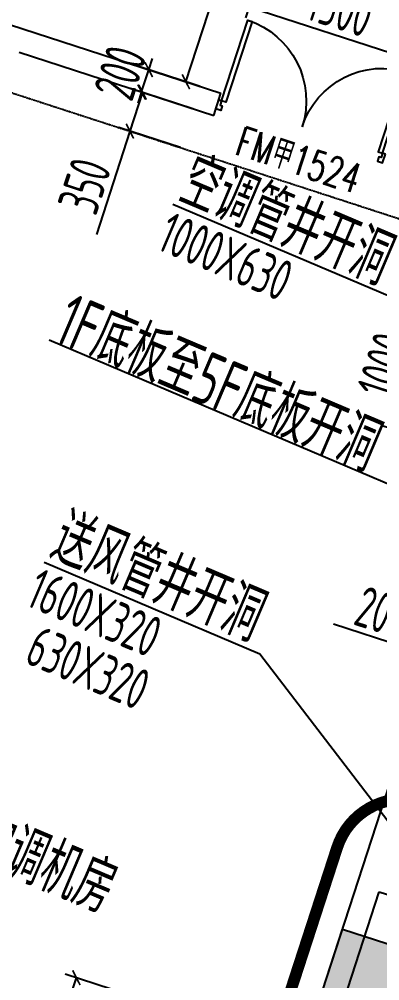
# Model space of a CAD drawing. Extents: x 11778731 to 12007717, y -6694179 to -6363962.
# Drawn here: x 11937913 to 11940999, y -6388979 to -6380752 of the extents above; entities that cross this region are included whole.
import ezdxf
from ezdxf.enums import TextEntityAlignment as Align
from ezdxf.xclip import XClip

# ---------------------------------------------------------------- set-up
doc = ezdxf.new("R2010")
doc.units = 0
doc.header["$LTSCALE"] = 10
doc.header["$MEASUREMENT"] = 0
doc.header["$XCLIPFRAME"] = 0
doc.linetypes.add('A3-RG-axis-100$0$CENTER', pattern=[2, 1.25, -0.25, 0.25, -0.25])
doc.linetypes.add('DASHED2', pattern=[0.375, 0.25, -0.125])
for name, color, linetype in [('A-CLOD', 200, 'Continuous'), ('A3-RB-3F-100$0$A-DIMS-100', 1, 'Continuous'), ('A3-RG-axis-100$0$A-GRID', 1, 'A3-RG-axis-100$0$CENTER'), ('A3-RI-3F$0$A-DOOR', 32, 'Continuous'), ('A3-RI-3F$0$A-WALL', 7, 'Continuous'), ('A3-RS-1F$0$A-HATH-GRAY', 8, 'Continuous'), ('A3-RS-1F$0$A-WALL', 7, 'Continuous'), ('A3-SYMB-3F-100$0$A-SYMB', 4, 'Continuous'), ('A3-SYMB-3F-100$0$A-SYMB-AREA', 4, 'Continuous'), ('A3-SYMB-3F-100$0$A-SYMB-DOOR', 3, 'Continuous'), ('A3-SYMB-3F-100$0$A-SYMB-DOOR1', 3, 'Continuous'), ('A3-SYMB-3F-100$0$A-SYMB-DOOR2', 3, 'Continuous'), ('A3-SYMB-3F-100$0$A-SYMB-DOOR3', 3, 'Continuous'), ('A3-SYMB-3F-100$0$A-SYMB-NAME', 4, 'Continuous'), ('A3-SYMB-3F-100$0$A-SYMB-NAME-E', 4, 'Continuous')]:
    doc.layers.add(name, color=color, linetype=linetype)
doc.styles.add('A3-RB-3F-100$0$XD2008', font='xd-hzs.shx', dxfattribs={"width": 0.7, "bigfont": 'xd-hztxt.shx'})
doc.styles.add('A3-SYMB-3F-100$0$ECADI', font='hzs.shx', dxfattribs={"width": 0.7, "bigfont": 'hztxt.shx'})
doc.styles.add('A3-SYMB-3F-100$0$ECADI-TXT', font='simplex.shx', dxfattribs={"bigfont": 'hztxt.shx'})
doc.dimstyles.new('A3-RB-3F-100$0$XD100$0', dxfattribs={"dimscale": 100, "dimtxt": 3.5, "dimasz": 1, "dimexe": 1, "dimexo": 2, "dimgap": 0.5, "dimtad": 1, "dimdec": 0, "dimdsep": 46, "dimtxsty": 'A3-RB-3F-100$0$XD2008', "dimblk1": 'A3-RB-3F-100$0$_ARCHTICK', "dimblk2": 'A3-RB-3F-100$0$_ARCHTICK', "dimsah": 1, "dimcen": 2.5, "dimclrt": 4, "dimaunit": 1, "dimadec": 0, "dimazin": 0, "dimtfac": 1, "dimtdec": 0, "dimtix": 1, "dimtmove": 0, "dimatfit": 3, "dimfxl": 0, "dimtolj": 1, "dimtzin": 0, "dimarcsym": 0})

# ---------------------------------------------------------------- blocks, each defined once
blk = doc.blocks.new('A3-RI-3F$0$J-双扇门-1500')
for points in [[(25, 80), (25, 805), (65, 805), (65, 80)], [(1475, 80), (1475, 805), (1435, 805), (1435, 80)], [(0, 80), (25, 80), (25, 40), (45, 40), (45, 0), (0, 0)], [(1500, 80), (1475, 80), (1475, 40), (1455, 40), (1455, 0), (1500, 0)]]:
    blk.add_lwpolyline(points, close=True)
for centre, start, end in [((25, 80), 0, 90), ((1475, 80), 90, 180)]:
    blk.add_arc(centre, 725, start, end)
blk = doc.blocks.new('A3-RI-3F')
at = {"layer": 'A3-RI-3F$0$A-WALL'}
for p, q in [((11933695.1, -6379453.5), (11939639.2, -6381384.8)), ((11937913.1, -6381034.3), (11939577.4, -6381575)), ((11939577.4, -6381575), (11939639.2, -6381384.8)), ((11938031.9, -6396687.1), (11942620.8, -6382563.9)), ((11940725.1, -6389045.3), (11940994, -6388217.9)), ((11940994, -6388217.9), (11944845.8, -6389469.4))]:
    blk.add_line(p, q, dxfattribs=at)
at = {"layer": 'A3-RI-3F$0$A-DOOR', "xscale": -1, "rotation": 341.9999999983989}
blk.add_blockref('A3-RI-3F$0$J-双扇门-1500', (11941022.6, -6381981.5), dxfattribs=at)
blk = doc.blocks.new('A3-RG-axis-100')
at = {"layer": 'A3-RG-axis-100$0$A-GRID'}
blk.add_line((11908702.6, -6371911.2), (12006585.7, -6403715.4), dxfattribs=at)
blk = doc.blocks.new('A3-SYMB-3F-100$0$ECADI-TAG-ROOM')
at = {"layer": 'A3-SYMB-3F-100$0$A-SYMB-AREA', "style": 'A3-SYMB-3F-100$0$ECADI', "width": 0.7}
blk.add_attdef('340M2', text='', height=2.5, dxfattribs=at).set_placement((7.167, -1.75), align=Align.MIDDLE_LEFT)
at = {"layer": 'A3-SYMB-3F-100$0$A-SYMB-NAME', "style": 'A3-SYMB-3F-100$0$ECADI', "width": 0.7}
blk.add_attdef('CHINESENAME', (-5.125, 0.088), '', height=4.5, dxfattribs=at)
at = {"layer": 'A3-SYMB-3F-100$0$A-SYMB-NAME-E', "style": 'A3-SYMB-3F-100$0$ECADI', "width": 0.7}
for tag, p in [('ENGLISHHIGH', (-5.125, 8.04)), ('ENGLISHLOW', (-5.125, 4.84))]:
    blk.add_attdef(tag, p, '', height=2.5, dxfattribs=at)
blk = doc.blocks.new('A3-SYMB-3F-100$0$ECADI-TAG-DOOR')
at = {"layer": 'A3-SYMB-3F-100$0$A-SYMB-DOOR', "style": 'A3-SYMB-3F-100$0$ECADI-TXT', "width": 0.7}
for tag, p in [('门窗主编号1', (-6.414, 7.257)), ('门窗主编号2', (2.085, 7.257))]:
    blk.add_attdef(tag, p, '', height=2.5, dxfattribs=at)
at = {"layer": 'A3-SYMB-3F-100$0$A-SYMB-DOOR', "style": 'A3-SYMB-3F-100$0$ECADI-TXT', "width": 0.7, "flags": 1}
for tag, p in [('洞口尺寸(宽X高)', (-6.416, 1.62)), ('备注', (-6.394, -1.213))]:
    blk.add_attdef(tag, p, '', height=2.5, dxfattribs=at)
at = {"layer": 'A3-SYMB-3F-100$0$A-SYMB-DOOR1', "style": 'A3-SYMB-3F-100$0$ECADI-TXT', "width": 0.7}
blk.add_attdef('门窗辅编号1', (-6.414, 4.413), '', height=2.5, dxfattribs=at)
at = {"layer": 'A3-SYMB-3F-100$0$A-SYMB-DOOR2', "style": 'A3-SYMB-3F-100$0$ECADI-TXT', "width": 0.7}
blk.add_attdef('门窗辅编号2', (-2.861, 4.413), '', height=2.5, dxfattribs=at)
at = {"layer": 'A3-SYMB-3F-100$0$A-SYMB-DOOR3', "style": 'A3-SYMB-3F-100$0$ECADI-TXT', "width": 0.7}
blk.add_attdef('门窗辅编号3', (2.323, 4.413), '', height=2.5, dxfattribs=at)
blk = doc.blocks.new('A3-SYMB-3F-100')
at = {"layer": 'A3-SYMB-3F-100$0$A-SYMB'}
for points in [[(11941514.7, -6384113.4), (11941274.1, -6383204.6), (11939228.8, -6382336.4)], [(11943457.6, -6383885.5), (11941232.6, -6384797.2), (11938170.3, -6383497.3)], [(11941929.3, -6388737.4), (11939973, -6386184.6), (11938127, -6385401)]]:
    blk.add_lwpolyline(points, dxfattribs=at)
ref = blk.add_blockref('A3-SYMB-3F-100$0$ECADI-TAG-ROOM', (11939344.4, -6382360.8), dxfattribs=dict(at, xscale=-99.99999999989049, yscale=100.0000000001164, rotation=337.0000000008721))
ref.add_attrib('CHINESENAME', '空调管井开洞', (11939248.8, -6382310.7), dxfattribs={"height": 450, "rotation": 337, "style": 'A3-SYMB-3F-100$0$ECADI', "width": 0.7})
ref = blk.add_blockref('A3-SYMB-3F-100$0$ECADI-TAG-ROOM', (11939172.3, -6382766), dxfattribs=dict(at, xscale=-99.99999999989049, yscale=100.0000000001164, rotation=337.0000000008721))
ref.add_attrib('CHINESENAME', '1000X630', (11939076.7, -6382715.9), dxfattribs={"height": 350, "rotation": 337, "style": 'A3-SYMB-3F-100$0$ECADI', "width": 0.7})
ref = blk.add_blockref('A3-SYMB-3F-100$0$ECADI-TAG-ROOM', (11939091.5, -6383895.3), dxfattribs=dict(at, xscale=-99.99999999989046, yscale=100.0000000001164, rotation=337.0000000009601))
ref.add_attrib('CHINESENAME', '1F底板至5F底板开洞', (11938191.3, -6383503.7), dxfattribs={"height": 450, "rotation": 337, "style": 'A3-SYMB-3F-100$0$ECADI', "width": 0.7})
ref = blk.add_blockref('A3-SYMB-3F-100$0$ECADI-TAG-ROOM', (11938248, -6385410.3), dxfattribs=dict(at, xscale=-99.99999999989049, yscale=100.0000000001164, rotation=337.0000000008721))
ref.add_attrib('CHINESENAME', '送风管井开洞', (11938152.4, -6385360.2), dxfattribs={"height": 450, "rotation": 337, "style": 'A3-SYMB-3F-100$0$ECADI', "width": 0.7})
ref = blk.add_blockref('A3-SYMB-3F-100$0$ECADI-TAG-ROOM', (11938050.9, -6385813.9), dxfattribs=dict(at, xscale=-99.99999999989049, yscale=100.0000000001164, rotation=337.0000000008721))
ref.add_attrib('CHINESENAME', '1600X320', (11937955.3, -6385763.8), dxfattribs={"height": 350, "rotation": 337, "style": 'A3-SYMB-3F-100$0$ECADI', "width": 0.7})
ref = blk.add_blockref('A3-SYMB-3F-100$0$ECADI-TAG-ROOM', (11938041.3, -6386303.6), dxfattribs=dict(at, xscale=-99.99999999989049, yscale=100.0000000001164, rotation=337.0000000008721))
ref.add_attrib('CHINESENAME', '630X320', (11937945.7, -6386253.5), dxfattribs={"height": 350, "rotation": 337, "style": 'A3-SYMB-3F-100$0$ECADI', "width": 0.7})
ref = blk.add_blockref('A3-SYMB-3F-100$0$ECADI-TAG-ROOM', (11937929.2, -6388144.1), dxfattribs=dict(at, xscale=99.99999999989046, yscale=100.0000000001164, rotation=337))
ref.add_attrib('CHINESENAME', '空调机房', (11937460.9, -6387935.8), dxfattribs={"height": 450, "rotation": 337, "style": 'A3-SYMB-3F-100$0$ECADI', "width": 0.7})
at = {"layer": 'A3-SYMB-3F-100$0$A-SYMB-DOOR'}
ref = blk.add_blockref('A3-SYMB-3F-100$0$ECADI-TAG-DOOR', (11940777.3, -6383008.1), dxfattribs=dict(at, xscale=99.9999999999729, yscale=100, zscale=100, rotation=341.8379650759512))
ref.add_attrib('门窗主编号1', 'FM甲1524', dxfattribs={"height": 250, "rotation": 341.83797, "style": 'A3-SYMB-3F-100$0$ECADI-TXT', "width": 0.7}).set_placement((11940785.8, -6382244.3), align=Align.RIGHT)
blk = doc.blocks.new('A3-RB-3F-100$0$_ARCHTICK')
at = {"color": 0, "linetype": 'ByBlock', "const_width": 0.15}
blk.add_lwpolyline([(-0.5, -0.5), (0.5, 0.5)], dxfattribs=at)
blk = doc.blocks.new('*D1030')
at = {"layer": 'A3-RB-3F-100$0$A-DIMS-100', "color": 0, "lineweight": -2}
for p, q in [((11939400.3, -6381517.5), (11938873.6, -6381346.4)), ((11938968.7, -6381377.3), (11938860.6, -6381710.1)), ((11938860.6, -6381710.1), (11938573.2, -6382594.6)), ((11939292.2, -6381850.4), (11938765.5, -6381679.2))]:
    blk.add_line(p, q, dxfattribs=at)
at = {"layer": 'A3-RB-3F-100$0$A-DIMS-100', "color": 0, "lineweight": -2, "xscale": 100, "yscale": 100, "zscale": 100}
for p, rotation in [((11938968.7, -6381377.3), 72.00000000013112), ((11938860.6, -6381710.1), 252.0000000001311)]:
    blk.add_blockref('A3-RB-3F-100$0$_ARCHTICK', p, dxfattribs=dict(at, rotation=rotation))
at = {"layer": 'A3-RB-3F-100$0$A-DIMS-100', "color": 4, "insert": (11938472, -6382178), "char_height": 350, "attachment_point": 5, "rotation": 72, "style": 'A3-RB-3F-100$0$XD2008'}
blk.add_mtext('\\A1;350', dxfattribs=at)
blk = doc.blocks.new('*D1031')
at = {"layer": 'A3-RB-3F-100$0$A-DIMS-100', "color": 0, "lineweight": -2}
for p, q in [((11939022.2, -6381184.3), (11939053.1, -6381089.2)), ((11939462.1, -6381327.3), (11938927.1, -6381153.4)), ((11938960.4, -6381374.6), (11939022.2, -6381184.3)), ((11939400.3, -6381517.5), (11938865.3, -6381343.7)), ((11938960.4, -6381374.6), (11938929.5, -6381469.7))]:
    blk.add_line(p, q, dxfattribs=at)
at = {"layer": 'A3-RB-3F-100$0$A-DIMS-100', "color": 0, "lineweight": -2, "xscale": 100, "yscale": 100, "zscale": 100}
for p, rotation in [((11939022.2, -6381184.3), 252.0000000002172), ((11938960.4, -6381374.6), 72.00000000021717)]:
    blk.add_blockref('A3-RB-3F-100$0$_ARCHTICK', p, dxfattribs=dict(at, rotation=rotation))
at = {"layer": 'A3-RB-3F-100$0$A-DIMS-100', "color": 4, "insert": (11938777.3, -6381209.9), "char_height": 350, "attachment_point": 5, "rotation": 72, "style": 'A3-RB-3F-100$0$XD2008'}
blk.add_mtext('\\A1;200', dxfattribs=at)
blk = doc.blocks.new('*D1032')
at = {"layer": 'A3-RB-3F-100$0$A-DIMS-100', "color": 0, "lineweight": -2}
for p, q in [((11939339.9, -6381287.6), (11939865.2, -6379670.8)), ((11939987.4, -6379710.5), (11939770.1, -6379639.9)), ((11939462.1, -6381327.3), (11939244.8, -6381256.7))]:
    blk.add_line(p, q, dxfattribs=at)
at = {"layer": 'A3-RB-3F-100$0$A-DIMS-100', "color": 0, "lineweight": -2, "xscale": 100, "yscale": 100, "zscale": 100}
for p, rotation in [((11939865.2, -6379670.8), 72.00000000014663), ((11939339.9, -6381287.6), 252.0000000001467)]:
    blk.add_blockref('A3-RB-3F-100$0$_ARCHTICK', p, dxfattribs=dict(at, rotation=rotation))
at = {"layer": 'A3-RB-3F-100$0$A-DIMS-100', "color": 4, "insert": (11939388.6, -6380409.7), "char_height": 350, "attachment_point": 5, "rotation": 72, "style": 'A3-RB-3F-100$0$XD2008'}
blk.add_mtext('\\A1;1700', dxfattribs=at)
blk = doc.blocks.new('*D1010')
at = {"layer": 'A3-RB-3F-100$0$A-DIMS-100', "color": 0, "lineweight": -2}
for p, q in [((11939988.4, -6380310.3), (11939848.5, -6380740.7)), ((11939879.4, -6380645.6), (11941306, -6381109.1)), ((11941414.9, -6380773.9), (11941275.1, -6381204.2))]:
    blk.add_line(p, q, dxfattribs=at)
at = {"layer": 'A3-RB-3F-100$0$A-DIMS-100', "color": 0, "lineweight": -2, "xscale": 100, "yscale": 100, "zscale": 100}
for p, rotation in [((11939879.4, -6380645.6), 162.0000000001685), ((11941306, -6381109.1), 342.0000000001685)]:
    blk.add_blockref('A3-RB-3F-100$0$_ARCHTICK', p, dxfattribs=dict(at, rotation=rotation))
at = {"layer": 'A3-RB-3F-100$0$A-DIMS-100', "color": 4, "insert": (11940662.2, -6380663.4), "char_height": 350, "attachment_point": 5, "rotation": 342, "style": 'A3-RB-3F-100$0$XD2008'}
blk.add_mtext('\\A1;1500', dxfattribs=at)
blk = doc.blocks.new('*D1013')
at = {"layer": 'A3-RB-3F-100$0$A-DIMS-100', "color": 0, "lineweight": -2}
for p, q in [((11941439.4, -6386199.9), (11940602.4, -6385928)), ((11941243.1, -6386804.2), (11941470.3, -6386104.8)), ((11941433.3, -6386866), (11941660.5, -6386166.6)), ((11941629.6, -6386261.7), (11941439.4, -6386199.9))]:
    blk.add_line(p, q, dxfattribs=at)
at = {"layer": 'A3-RB-3F-100$0$A-DIMS-100', "color": 0, "lineweight": -2, "xscale": 100, "yscale": 100, "zscale": 100}
for p, rotation in [((11941439.4, -6386199.9), 161.9999999997568), ((11941629.6, -6386261.7), 341.9999999997568)]:
    blk.add_blockref('A3-RB-3F-100$0$_ARCHTICK', p, dxfattribs=dict(at, rotation=rotation))
at = {"layer": 'A3-RB-3F-100$0$A-DIMS-100', "color": 4, "insert": (11941019.1, -6385826.8), "char_height": 350, "attachment_point": 5, "rotation": 342, "style": 'A3-RB-3F-100$0$XD2008'}
blk.add_mtext('\\A1;200', dxfattribs=at)
blk = doc.blocks.new('*D819')
at = {"layer": 'A3-RB-3F-100$0$A-DIMS-100', "color": 0, "lineweight": -2}
for p, q in [((11941105.2, -6384258.4), (11941414.2, -6383307.4)), ((11941497.7, -6383334.5), (11941319.1, -6383276.5)), ((11941188.7, -6384285.6), (11941010.1, -6384227.5))]:
    blk.add_line(p, q, dxfattribs=at)
at = {"layer": 'A3-RB-3F-100$0$A-DIMS-100', "color": 0, "lineweight": -2, "xscale": 100, "yscale": 100, "zscale": 100}
for p, rotation in [((11941414.2, -6383307.4), 72.00000000002815), ((11941105.2, -6384258.4), 252.0000000000281)]:
    blk.add_blockref('A3-RB-3F-100$0$_ARCHTICK', p, dxfattribs=dict(at, rotation=rotation))
at = {"layer": 'A3-RB-3F-100$0$A-DIMS-100', "color": 4, "insert": (11941045.7, -6383713.4), "char_height": 350, "attachment_point": 5, "rotation": 72, "style": 'A3-RB-3F-100$0$XD2008'}
blk.add_mtext('\\A1;1000', dxfattribs=at)
blk = doc.blocks.new('*D853')
at = {"layer": 'A3-RB-3F-100$0$A-DIMS-100', "color": 0, "lineweight": -2}
for p, q in [((11937484.6, -6391777.7), (11938402.4, -6388953)), ((11939294.1, -6389242.7), (11938307.3, -6388922.1)), ((11938376.3, -6392067.4), (11937389.5, -6391746.8))]:
    blk.add_line(p, q, dxfattribs=at)
at = {"layer": 'A3-RB-3F-100$0$A-DIMS-100', "color": 0, "lineweight": -2, "xscale": 100, "yscale": 100, "zscale": 100}
for p, rotation in [((11938402.4, -6388953), 71.99999999992522), ((11937484.6, -6391777.7), 251.9999999999252)]:
    blk.add_blockref('A3-RB-3F-100$0$_ARCHTICK', p, dxfattribs=dict(at, rotation=rotation))
at = {"layer": 'A3-RB-3F-100$0$A-DIMS-100', "color": 4, "insert": (11937729.5, -6390295.8), "char_height": 350, "attachment_point": 5, "rotation": 72, "style": 'A3-RB-3F-100$0$XD2008'}
blk.add_mtext('\\A1;2970', dxfattribs=at)
blk = doc.blocks.new('A3-RS-1F')
at = {"layer": 'A3-RS-1F$0$A-HATH-GRAY'}
blk.add_hatch(color=256, dxfattribs=at).paths.add_polyline_path([(11940340.3, -6389582.7), (11940680.2, -6388536.5), (11941536.1, -6388814.6), (11941196.2, -6389860.8)])
at = {"layer": 'A3-RS-1F$0$A-WALL'}
blk.add_lwpolyline([(11940340.3, -6389582.7), (11940680.2, -6388536.5), (11941536.1, -6388814.6), (11941196.2, -6389860.8)], close=True, dxfattribs=at)
blk = doc.blocks.new('A3-RB-3F-100')
at = {"layer": 'A3-RB-3F-100$0$A-DIMS-100'}
for p1, p2, distance, picture, middle in [((11939652.3, -6381389.1), (11940177.7, -6379772.3), 328.5, '*D1032', (11939388.6, -6380409.7)), ((11940050.2, -6380120.1), (11941476.7, -6380583.7), -552.5, '*D1010', (11940662.2, -6380663.4)), ((11939590.5, -6381579.3), (11939652.3, -6381389.1), 662.6, '*D1031', (11938777.3, -6381209.9)), ((11941378.9, -6384347.4), (11941687.9, -6383396.3), 287.8, '*D819', (11941045.7, -6383713.4)), ((11938566.5, -6392129.2), (11939484.3, -6389304.5), 1137.6, '*D853', (11937729.5, -6390295.8))]:
    dim = blk.add_aligned_dim(p1=p1, p2=p2, distance=distance, dimstyle='A3-RB-3F-100$0$XD100$0', dxfattribs=at)
    dim.commit()
    dim.dimension.update_dxf_attribs({"geometry": picture, "text_midpoint": middle})
for base, p1, p2, angle, picture, middle in [((11938968.7, -6381377.3), (11939482.4, -6381912.2), (11939590.5, -6381579.3), 72, '*D1030', (11938686, -6382247.5)), ((11941629.6, -6386261.7), (11941181.2, -6386994.4), (11941371.5, -6387056.2), 342, '*D1013', (11940949.6, -6386040.8))]:
    dim = blk.add_linear_dim(base=base, p1=p1, p2=p2, angle=angle, dimstyle='A3-RB-3F-100$0$XD100$0', dxfattribs=at)
    dim.commit()
    dim.dimension.update_dxf_attribs({"geometry": picture, "text_midpoint": middle, "dimtype": 129})

msp = doc.modelspace()

# ---------------------------------------------------------------- linework, layer by layer
at = {"layer": 'A-CLOD', "linetype": 'DASHED2', "const_width": 100}
msp.add_lwpolyline([(11941390.5, -6387452.9), (11945318.2, -6388729.1, -0.414214), (11945703.4, -6389485.1), (11942727.4, -6398644.4, -0.414214), (11941971.3, -6399029.6), (11938043.6, -6397753.5, -0.414214), (11937658.4, -6396997.4), (11940634.4, -6387838.1, -0.414214)], format="xyb", close=True, dxfattribs=at)

# ---------------------------------------------------------------- block references
for name in ['A3-RG-axis-100', 'A3-RB-3F-100', 'A3-RI-3F', 'A3-RI-3F', 'A3-RI-3F', 'A3-SYMB-3F-100', 'A3-SYMB-3F-100']:
    msp.add_blockref(name, (0, 0))
ref = msp.add_blockref('A3-RS-1F', (0, 0))
XClip(ref).set_block_clipping_path([(11880575.4595815204, -6415096.270357037), (11910249.6177904997, -6426601.7009763205), (11922841.9025027994, -6430599.4828046197), (11977834.5324543808, -6451371.0095163761), (12008409.3102089595, -6381594.5835881606), (11890394.8696729206, -6356927.6296852781), (11884882.5177205391, -6396620.1386088813)])

doc.saveas('drawing.dxf')
